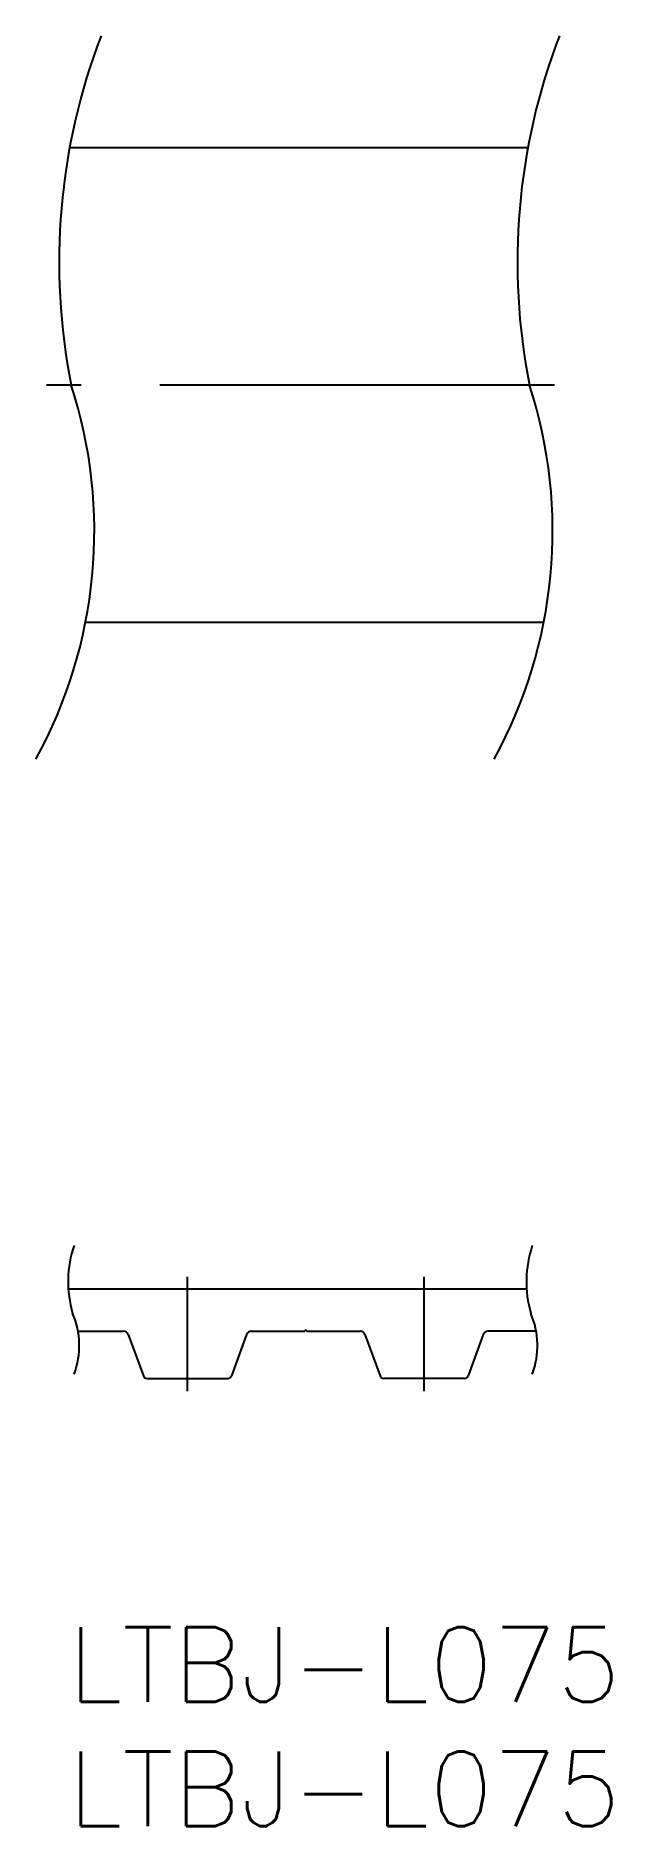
# Model space of a CAD drawing. Extents: x -1.3 to 21.9, y -8 to 64.
import ezdxf

# ---------------------------------------------------------------- set-up
doc = ezdxf.new("R2010")
doc.units = 0
doc.header["$LTSCALE"] = 0.5
doc.linetypes.add('CENTER', pattern=[50.8, 31.75, -6.35, 6.35, -6.35])
for name, color, linetype in [('MSM_CENTER', 1, 'CENTER'), ('MSM_CONTINUOUS', 7, 'CONTINUOUS'), ('MSM_NARROW', 5, 'CONTINUOUS'), ('MSM_PART_NUMBER', 7, 'CONTINUOUS')]:
    doc.layers.add(name, color=color, linetype=linetype)
doc.styles.get("Standard").update_dxf_attribs({"font": 'txt.shx', "height": 3, "bigfont": 'bigfont.shx'})

# ---------------------------------------------------------------- blocks, each defined once
blk = doc.blocks.new('*U9')
at = {"layer": 'MSM_PART_NUMBER'}
blk.add_text('LTBJ-L075', height=3, dxfattribs=at).set_placement((0, -3))
blk = doc.blocks.new('*U10')
at = {"layer": 'MSM_PART_NUMBER'}
blk.add_text('LTBJ-L075', height=3, dxfattribs=at).set_placement((0, -8))

msp = doc.modelspace()

# ---------------------------------------------------------------- linework, layer by layer
at = {"layer": 'MSM_CENTER'}
for p, q in [((19.571, 49.955), (-0.872, 49.955)), ((4.8, 9.5), (4.8, 14.1)), ((14.325, 9.5), (14.325, 14.1))]:
    msp.add_line(p, q, dxfattribs=at)
at = {"layer": 'MSM_CONTINUOUS'}
for p, q in [((18.502, 59.505), (0.06, 59.505)), ((19.14, 40.405), (0.698, 40.405)), ((18.452, 13.6), (0.01, 13.6)), ((0.398, 11.91), (2.232, 11.91)), ((2.42, 11.778), (3.028, 10.108)), ((7.181, 11.778), (6.573, 10.108)), ((7.369, 11.91), (9.513, 11.91)), ((9.583, 11.94), (9.543, 11.94)), ((9.613, 11.91), (11.757, 11.91)), ((11.945, 11.778), (12.553, 10.108)), ((16.706, 11.778), (16.098, 10.108)), ((18.839, 11.91), (16.894, 11.91)), ((3.175, 10), (6.425, 10)), ((15.95, 10), (12.7, 10))]:
    msp.add_line(p, q, dxfattribs=at)
for centre, radius, start, end in [((2.232, 11.71), 0.2, 20, 90), ((7.369, 11.71), 0.2, 90, 160), ((9.513, 11.93), 0.02, 270, 0.00008), ((9.543, 11.93), 0.01, 90, 180.00003), ((9.583, 11.93), 0.01, 0.00007, 90), ((9.613, 11.93), 0.02, 180.00002, 270), ((11.757, 11.71), 0.2, 20, 90), ((16.894, 11.71), 0.2, 90, 160), ((3.218, 10.213), 0.217, 208.74016, 258.76554), ((6.383, 10.213), 0.217, 281.23446, 331.25984), ((12.743, 10.213), 0.217, 208.74016, 258.76554), ((15.908, 10.213), 0.217, 281.23446, 331.25984)]:
    msp.add_arc(centre, radius, start, end, dxfattribs=at)
at = {"layer": 'MSM_NARROW'}
for centre, radius, start, end in [((24.961, 54.908), 25.322, 158.94623, 191.27883), ((43.404, 54.908), 25.322, 158.94623, 191.27883), ((-17.966, 44.085), 19.023, 331.1714, 17.97522), ((0.477, 44.085), 19.023, 331.1714, 17.97522), ((4.574, 13.896), 4.574, 161.34802, 196.16125), ((23.016, 13.896), 4.574, 161.34802, 196.16125), ((-2.804, 11.33), 3.253, 339.37618, 23.41818), ((15.638, 11.33), 3.253, 339.37618, 23.41818)]:
    msp.add_arc(centre, radius, start, end, dxfattribs=at)

# ---------------------------------------------------------------- block references
at = {"layer": 'MSM_CONTINUOUS'}
for name in ['*U9', '*U10']:
    msp.add_blockref(name, (0, 0), dxfattribs=at)

doc.saveas('drawing.dxf')
